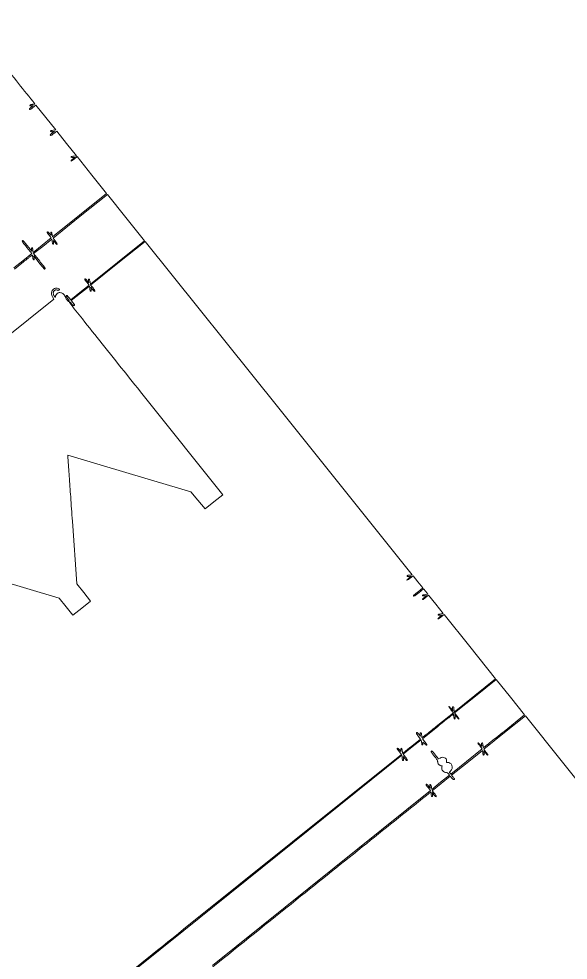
# Model space of a CAD drawing. Header units: metres. Extents: x 7511822 to 7512036, y 4692273 to 4692415.
# Drawn here: x 7511951.53 to 7511958.16, y 4692352.87 to 4692364.21 of the extents above; entities that cross this region are included whole.
import ezdxf

# ---------------------------------------------------------------- set-up
doc = ezdxf.new("R2010")
doc.units = ezdxf.units.M
doc.layers.get('0').update_dxf_attribs({"lineweight": 0})
doc.layers.add('ll-cde-shtyllat', color=7, linetype='Continuous', lineweight=0)

# ---------------------------------------------------------------- blocks, each defined once
blk = doc.blocks.new('A$C51214811')
for points in [[(494.49, 37.88, -0.000004), (503.41, 37.86, -0.425827)], [(347.97, 139.31, -0.000015), (344.86, 141.48, -0.154751)], [(355.46, 148.96), (366.12, 156.34), (368.33, 156.34), (370.53, 156.34), (370.53, 158.62), (370.53, 160.9), (368.31, 160.9), (366.08, 160.9), (355.68, 168.11, 0.000017), (351.67, 170.88, 0.000027), (348.26, 173.25, 0.000004), (345.22, 175.34, 0.001686), (345.01, 175.49), (344.74, 175.68), (355.37, 183.03), (365.99, 190.39), (368.24, 190.43), (370.49, 190.47), (370.49, 192.76), (370.49, 195.04), (345.72, 195.06, -0.000133), (331.63, 195.08, -0.001108), (325.24, 195.1, -0.000175), (321.04, 195.13, -0.412304), (320.96, 195.21, -0.248046), (320.99, 195.27, -0.086321), (321.08, 195.31, -0.042501), (321.25, 195.34, -0.010017), (321.53, 195.35, 0.009548), (321.83, 195.37, 0.049915), (321.99, 195.4, 0.10733), (322.08, 195.45, 0.169902), (322.13, 195.53, 0.1938), (322.11, 195.6, 0.186996), (322.05, 195.65, 0.057137), (321.9, 195.67, 0.006437), (321.55, 195.67), (320.96, 195.67), (320.96, 198.01), (320.96, 200.34), (321.41, 200.08, 0.004616), (321.76, 199.89, 0.066284), (321.89, 199.84, 0.315049), (321.95, 199.86, 0.147671), (321.97, 199.95, 0.168972), (321.95, 200, 0.03918), (321.88, 200.08, 0.036138), (321.78, 200.16, 0.0286), (321.65, 200.24), (321.34, 200.41), (321.91, 200.41, 0.009031), (322.2, 200.42, 0.045588), (322.36, 200.44, 0.104163), (322.45, 200.48, 0.236978), (322.48, 200.54, 0.273642), (322.44, 200.6, 0.084509), (322.33, 200.64, 0.035355), (322.12, 200.66, 0.005946), (321.72, 200.67), (320.96, 200.67), (320.96, 207.69), (320.96, 214.71), (363.94, 214.71), (406.92, 214.71), (406.73, 214.39, -0.004855), (406.66, 214.27, -0.005537), (406.58, 214.14, -0.005042), (406.51, 214.04, -0.030884), (406.47, 214, 0.094374), (406.42, 213.9, 0.116251), (406.41, 213.8, 0.159083), (406.44, 213.72, 0.211125), (406.51, 213.7, 0.175744), (406.56, 213.71, 0.030637), (406.64, 213.79, 0.030019), (406.72, 213.89, 0.022931), (406.8, 214.01), (406.99, 214.33), (406.99, 213.76, 0.013372), (407, 213.54, 0.023366), (407.02, 213.35, 0.020491), (407.05, 213.21, 0.346819), (407.08, 213.19, 0.365646), (407.11, 213.22, 0.014491), (407.14, 213.4, 0.018502), (407.16, 213.64, 0.009164), (407.16, 213.95), (407.16, 214.71), (408.73, 214.71), (410.29, 214.71), (410.29, 213.48, 0.003213), (410.3, 212.81, 0.022561), (410.32, 212.48, 0.049302), (410.35, 212.31, 0.328801), (410.42, 212.26, 0.328801), (410.49, 212.31, 0.049302), (410.52, 212.48, 0.022561), (410.54, 212.81, 0.003213), (410.55, 213.48), (410.55, 214.71), (411.23, 214.71), (411.9, 214.71), (411.65, 214.26, 0.005105), (411.47, 213.93, 0.05887), (411.41, 213.79, 0.273209), (411.43, 213.72, 0.194915), (411.5, 213.7, 0.175744), (411.55, 213.71, 0.030637), (411.63, 213.79, 0.030019), (411.71, 213.89, 0.022931), (411.79, 214.01), (411.98, 214.33), (411.98, 213.76, 0.013372), (411.99, 213.54, 0.023366), (412.01, 213.35, 0.020491), (412.04, 213.21, 0.346819), (412.07, 213.19, 0.365646), (412.11, 213.22, 0.014491), (412.13, 213.4, 0.018502), (412.15, 213.64, 0.009164), (412.16, 213.95), (412.16, 214.71), (414.52, 214.71), (416.89, 214.71), (416.64, 214.26, 0.005105), (416.46, 213.93, 0.05887), (416.4, 213.79, 0.273209), (416.42, 213.72, 0.194915), (416.49, 213.7, 0.175744), (416.54, 213.71, 0.030637), (416.62, 213.79, 0.030019), (416.7, 213.89, 0.022931), (416.78, 214.01), (416.97, 214.33), (416.97, 213.76, 0.013372), (416.98, 213.54, 0.023366), (417, 213.35, 0.020491), (417.03, 213.21, 0.346819), (417.06, 213.19, 0.365646), (417.1, 213.22, 0.014491), (417.12, 213.4, 0.018502), (417.14, 213.64, 0.009164), (417.15, 213.95), (417.15, 214.71), (425.44, 214.71), (433.73, 214.71), (433.73, 209.37), (433.73, 204.04), (433.41, 204.23, -0.004855), (433.28, 204.3, -0.005537), (433.16, 204.38, -0.005042), (433.06, 204.45, -0.030884), (433.01, 204.49, 0.094374), (432.92, 204.54, 0.116251), (432.82, 204.55, 0.159083), (432.74, 204.52, 0.211125), (432.71, 204.45, 0.175744), (432.73, 204.4, 0.030637), (432.81, 204.32, 0.030019), (432.91, 204.24, 0.022931), (433.03, 204.16), (433.35, 203.97), (432.78, 203.97, 0.013372), (432.55, 203.96, 0.023366), (432.37, 203.94, 0.020491), (432.23, 203.92, 0.346819), (432.21, 203.88, 0.365646), (432.24, 203.85, 0.014491), (432.42, 203.82, 0.018502), (432.66, 203.8, 0.009164), (432.97, 203.8), (433.73, 203.8), (433.73, 199.78, -0.001026), (433.73, 198.24, -0.001711), (433.72, 196.94, -0.000118), (433.7, 195.78, -0.410874), (433.68, 195.76, -0.123338), (433.66, 195.77, -0.004527), (433.55, 195.82, -0.008014), (433.44, 195.89, -0.005516), (433.31, 195.97, 0.025038), (433.07, 196.11, 0.062172), (432.88, 196.17, 0.131175), (432.76, 196.17, 0.326866), (432.71, 196.1, 0.190299), (432.73, 196.06, 0.029092), (432.79, 196, 0.029066), (432.88, 195.93, 0.021498), (432.99, 195.87), (433.26, 195.72), (432.73, 195.69, 0.00848), (432.44, 195.67, 0.060326), (432.3, 195.64, 0.17153), (432.24, 195.6, 0.191761), (432.22, 195.52, 0.202683), (432.27, 195.45, 0.091745), (432.38, 195.4, 0.039345), (432.59, 195.37, 0.006432), (432.99, 195.35), (433.73, 195.33), (433.73, 193.05, -0.001383), (433.73, 192.17, -0.002307), (433.72, 191.44, -0.000215), (433.71, 190.78, -0.409647), (433.69, 190.77, -0.118776), (433.67, 190.77, -0.002401), (433.56, 190.83, -0.005535), (433.44, 190.9, -0.003675), (433.29, 190.98, 0.011167), (433.14, 191.06, 0.013731), (433, 191.13, 0.012176), (432.88, 191.18, 0.090598), (432.82, 191.19, 0.192997), (432.74, 191.16, 0.340288), (432.73, 191.09, 0.109392), (432.82, 190.99, 0.035201), (432.99, 190.88), (433.26, 190.73), (432.76, 190.68, 0.017263), (432.56, 190.66, 0.029087), (432.39, 190.62, 0.030909), (432.27, 190.58, 0.218326), (432.23, 190.54, 0.394038), (432.25, 190.48, 0.06108), (432.37, 190.45, 0.029434), (432.58, 190.43, 0.006363), (432.96, 190.43), (433.73, 190.43), (433.73, 134.21, -0.000056), (433.73, 112.66, -0.000094), (433.72, 94.51)], [(433.9, 77.83), (433.9, 134.09), (433.9, 190.35), (434.35, 190.09, 0.005091), (434.68, 189.91, 0.060859), (434.82, 189.85, 0.280946), (434.88, 189.87, 0.183407), (434.91, 189.95, 0.174943), (434.89, 190, 0.032609), (434.82, 190.08, 0.031428), (434.72, 190.16, 0.024173), (434.6, 190.24), (434.28, 190.43), (434.85, 190.43, 0.008975), (435.14, 190.43, 0.045684), (435.3, 190.46, 0.104993), (435.39, 190.49, 0.2369), (435.42, 190.56, 0.273642), (435.38, 190.62, 0.084509), (435.27, 190.66, 0.035355), (435.06, 190.68, 0.005946), (434.66, 190.68), (433.9, 190.68), (433.9, 193.02), (433.9, 195.35), (434.35, 195.09, 0.004635), (434.69, 194.9, 0.061099), (434.82, 194.85, 0.294151), (434.89, 194.87, 0.172564), (434.91, 194.94, 0.14518), (434.9, 194.99, 0.046998), (434.85, 195.06, 0.042276), (434.78, 195.12, 0.036479), (434.69, 195.17), (434.47, 195.29), (434.67, 195.35, -0.023462), (434.77, 195.37, -0.011081), (434.89, 195.39, -0.010954), (435.03, 195.41, -0.015192), (435.15, 195.41, 0.030487), (435.27, 195.42, 0.076353), (435.35, 195.45, 0.11964), (435.4, 195.49, 0.160636), (435.42, 195.55, 0.273642), (435.38, 195.61, 0.084509), (435.27, 195.65, 0.035355), (435.06, 195.67, 0.005946), (434.66, 195.67), (433.9, 195.67), (433.9, 199.65, -0.001495), (433.9, 201.18, -0.002496), (433.92, 202.46, -0.000251), (433.93, 203.6, -0.421442), (433.96, 203.62, -0.10382), (434, 203.61, -0.007062), (434.11, 203.56, -0.009869), (434.23, 203.49, -0.007234), (434.36, 203.41, 0.012708), (434.5, 203.33, 0.015414), (434.63, 203.27, 0.01405), (434.75, 203.22, 0.095102), (434.81, 203.2, 0.218217), (434.89, 203.24, 0.339983), (434.89, 203.31, 0.086405), (434.78, 203.43, 0.02268), (434.55, 203.58), (434.19, 203.79), (434.81, 203.8, 0.012065), (435.05, 203.8, 0.0222), (435.25, 203.82, 0.01921), (435.39, 203.85, 0.352506), (435.42, 203.88, 0.365646), (435.39, 203.92, 0.014491), (435.21, 203.94, 0.018502), (434.97, 203.96, 0.009164), (434.66, 203.97), (433.9, 203.97), (433.9, 209.34), (433.9, 214.71), (438.47, 214.71), (443.03, 214.71), (443.03, 209.42, -0.000903), (443.03, 207.39, -0.001507), (443.02, 205.69, -0.000092), (443, 204.16, -0.411285), (442.98, 204.13, -0.112389), (442.95, 204.14, -0.003975), (442.83, 204.2, -0.007185), (442.68, 204.28, -0.004948), (442.52, 204.37, 0.023312), (442.12, 204.57, 0.512959), (442.03, 204.51, 0.260592), (442.1, 204.35, 0.019352), (442.5, 204.08, -0.16362), (442.53, 204.03, -0.444968), (442.52, 203.99, -0.055603), (442.39, 203.98, -0.004947), (442.08, 203.97, 0.013429), (441.86, 203.96, 0.023296), (441.68, 203.94, 0.020304), (441.54, 203.92, 0.34644), (441.51, 203.88, 0.365646), (441.54, 203.85, 0.014491), (441.72, 203.82, 0.018502), (441.96, 203.8, 0.009164), (442.27, 203.8), (443.03, 203.8), (443.03, 199.74), (443.03, 195.67), (442.79, 195.67, -0.045202), (442.65, 195.69, -0.173936), (442.58, 195.73, -0.124084), (442.54, 195.82, -0.018531), (442.5, 196.02, 0.048604), (442.43, 196.33, 0.070608), (442.3, 196.58, 0.075596), (442.12, 196.77, 0.066008), (441.88, 196.91, 0.067667), (441.6, 196.99, 0.080305), (441.33, 196.98, 0.082194), (441.08, 196.88, 0.075227), (440.87, 196.71), (440.67, 196.5), (440.45, 196.68, 0.141316), (440.06, 196.84, 0.144435), (439.66, 196.76, 0.132324), (439.33, 196.47, 0.111067), (439.17, 196.03), (439.12, 195.67), (438.03, 195.67, 0.002898), (437.37, 195.67, 0.031598), (437.11, 195.65, 0.115524), (436.99, 195.61, 0.299041), (436.96, 195.53, 0.239075), (437.02, 195.45, 0.074021), (437.17, 195.4, 0.028183), (437.47, 195.37, 0.003355), (438.12, 195.36, -0.004423), (438.75, 195.34, -0.025553), (439.09, 195.31, -0.050017), (439.3, 195.25, -0.08163), (439.46, 195.16, 0.092458), (439.7, 195.04, 0.078532), (439.98, 195, 0.080314), (440.25, 195.05, 0.10485), (440.47, 195.18), (440.66, 195.36), (440.84, 195.14, 0.130156), (441.13, 194.92, 0.102991), (441.51, 194.85, 0.097984), (441.91, 194.94, 0.105537), (442.24, 195.18, -0.071584), (442.32, 195.24, -0.054902), (442.43, 195.3, -0.048331), (442.56, 195.33, -0.034219), (442.71, 195.34), (443.03, 195.34), (443.03, 193.04), (443.03, 190.75), (442.66, 190.97, 0.014122), (442.51, 191.06, 0.016351), (442.36, 191.13, 0.015522), (442.23, 191.18, 0.086748), (442.15, 191.19, 0.153061), (442.05, 191.16, 0.384928), (442.03, 191.09, 0.122288), (442.13, 190.98, 0.033834), (442.33, 190.87), (442.64, 190.73), (442.1, 190.68, 0.01551), (441.88, 190.66, 0.028269), (441.7, 190.62, 0.030562), (441.58, 190.58, 0.222764), (441.53, 190.54, 0.394072), (441.56, 190.48, 0.061095), (441.67, 190.45, 0.029435), (441.89, 190.43, 0.006363), (442.27, 190.43), (443.03, 190.43), (443.03, 134.21)], [(443.29, 134.04, -0.000106), (443.29, 155.6, -0.000176), (443.31, 173.75, -0.000001), (443.33, 190.23, -0.415883), (443.35, 190.26, -0.111035), (443.39, 190.25, -0.00754), (443.5, 190.2, -0.010506), (443.62, 190.13, -0.007675), (443.75, 190.05, 0.00846), (444.01, 189.9, 0.082579), (444.13, 189.85, 0.307657), (444.19, 189.88, 0.142341), (444.22, 189.96, 0.168972), (444.2, 190.02, 0.03918), (444.13, 190.1, 0.036138), (444.02, 190.18, 0.0286), (443.9, 190.25), (443.58, 190.42), (444.16, 190.43, 0.009031), (444.45, 190.43, 0.045588), (444.61, 190.45, 0.104163), (444.7, 190.49, 0.236978), (444.73, 190.56, 0.266366), (444.69, 190.62, 0.088943), (444.59, 190.66, 0.037256), (444.39, 190.68, 0.00643), (444.01, 190.68), (443.29, 190.68), (443.29, 193.01), (443.29, 195.33), (443.77, 195.35, 0.012571), (444.02, 195.37, 0.055818), (444.17, 195.4, 0.10964), (444.25, 195.45, 0.156356), (444.29, 195.53, 0.170556), (444.28, 195.6, 0.199387), (444.22, 195.65, 0.066037), (444.09, 195.67, 0.008037), (443.8, 195.67), (443.29, 195.67), (443.29, 199.66), (443.29, 203.64), (443.66, 203.42, 0.010478), (443.81, 203.34, 0.013276), (443.96, 203.27, 0.011328), (444.08, 203.22, 0.097751), (444.14, 203.2, 0.337884), (444.19, 203.25, 0.233138), (444.18, 203.33, 0.071039), (444.04, 203.47, 0.030186), (443.83, 203.6), (443.5, 203.79), (444.11, 203.8, 0.012089), (444.36, 203.8, 0.022171), (444.55, 203.82, 0.019132), (444.7, 203.85, 0.352327), (444.73, 203.88, 0.362465), (444.7, 203.92, 0.015687), (444.53, 203.94, 0.019442), (444.3, 203.96, 0.009838), (444.01, 203.97), (443.29, 203.97), (443.29, 209.34), (443.29, 214.71), (467.19, 214.71)], [(500.58, 291.8, -0.000003), (500.6, 303.34, -0.41574)], [(249.62, 140.26, -0.000004), (249.61, 132.5, -0.413589)], [(98.06, 90.5, -0.000001), (113.4, 90.48, -0.426088)], [(102.62, 138.06, -0.000001), (113.4, 138.04, -0.0589)], [(156.67, 185.38, -0.000002), (156.68, 191.94, -0.41377)], [(308.86, 190.69), (308.86, 193.02, -0.001777), (308.86, 194.22, -0.009883), (308.88, 194.86, -0.010804), (308.91, 195.25, -0.551065), (308.96, 195.28, -0.003685), (309.02, 195.25, -0.000678), (309.14, 195.18, -0.000729), (309.26, 195.1, -0.000663), (309.4, 195.02, 0.018439), (309.55, 194.93, 0.05463), (309.67, 194.88, 0.090569), (309.75, 194.88, 0.173916), (309.81, 194.9, 0.034169), (309.85, 194.94, 0.055779), (309.87, 194.98, 0.077793), (309.88, 195.01, 0.264177), (309.87, 195.02, 0.021674), (309.84, 195.04, 0.001135), (309.76, 195.1, 0.001792), (309.66, 195.16, 0.001302), (309.54, 195.23), (309.25, 195.41), (310.98, 195.39, 0.001819), (312.02, 195.39, 0.019266), (312.44, 195.4, 0.050796), (312.66, 195.44, 0.281076), (312.73, 195.53, 0.386438), (312.68, 195.61, 0.053621), (312.46, 195.65, 0.017751), (312, 195.67, 0.001463), (310.81, 195.67), (308.86, 195.67), (308.86, 198), (308.86, 200.33), (309.32, 200.07, 0.013355), (309.52, 199.96, 0.038063), (309.68, 199.9, 0.059741), (309.78, 199.88, 0.278577), (309.83, 199.91, 0.031), (309.85, 199.94, 0.046666), (309.87, 199.98, 0.057974), (309.87, 200.01, 0.246146), (309.86, 200.02, 0.013628), (309.84, 200.04, 0.000456), (309.75, 200.09, 0.000865), (309.65, 200.15, 0.000603), (309.54, 200.23), (309.24, 200.41), (309.82, 200.41, 0.009062), (310.09, 200.42, 0.039053), (310.26, 200.44, 0.088868), (310.34, 200.47, 0.348476), (310.36, 200.52, 0.245891), (310.31, 200.57, 0.029679), (310.15, 200.6, 0.024548), (309.92, 200.63, 0.009086), (309.59, 200.65), (308.86, 200.67), (308.86, 207.69), (308.86, 214.71), (314.82, 214.71), (320.79, 214.71), (320.79, 207.72), (320.79, 200.74), (320.4, 200.96, 0.011597), (320.24, 201.04, 0.014102), (320.09, 201.11, 0.012683), (319.96, 201.16, 0.089272), (319.89, 201.17, 0.181597), (319.8, 201.14, 0.363837), (319.79, 201.07, 0.105918), (319.89, 200.96, 0.029861), (320.09, 200.84), (320.41, 200.67), (319.84, 200.67, 0.009031), (319.54, 200.66, 0.045588), (319.38, 200.64, 0.104163), (319.3, 200.6, 0.236978), (319.26, 200.54, 0.273642), (319.3, 200.48, 0.084509), (319.41, 200.44, 0.035355), (319.62, 200.42, 0.005946), (320.03, 200.41), (320.79, 200.41), (320.79, 198.04), (320.79, 195.67), (320.15, 195.67, 0.005846), (319.78, 195.67, 0.0535), (319.62, 195.65, 0.180342), (319.55, 195.6, 0.204914), (319.53, 195.53, 0.176416), (319.58, 195.45, 0.105433), (319.67, 195.4, 0.047313), (319.85, 195.37, 0.008479), (320.17, 195.35, -0.008504), (320.49, 195.34, -0.043455), (320.66, 195.31, -0.098238), (320.75, 195.26, -0.236997), (320.79, 195.2, -0.213033), (320.76, 195.14, -0.140541), (320.69, 195.1, -0.052896), (320.54, 195.09, -0.008349), (320.26, 195.11, -0.010416), (320.03, 195.13, -0.008394), (319.79, 195.16, -0.0085), (319.57, 195.2, -0.02147), (319.41, 195.23, 0.064714), (319.09, 195.28, 0.075729), (318.79, 195.23, 0.076557), (318.52, 195.1, 0.068104), (318.29, 194.89, 0.029776), (318.17, 194.74, 0.074552), (318.11, 194.61, 0.072229), (318.09, 194.46, 0.026658), (318.1, 194.26, 0.031012), (318.13, 194.11, 0.027174), (318.18, 193.95, 0.028137), (318.23, 193.81, 0.069644), (318.29, 193.73, -0.010125), (318.39, 193.62, -0.29066), (318.39, 193.58, -0.281034), (318.36, 193.56, -0.009632), (318.22, 193.56, -0.06538), (317.95, 193.6, -0.050678), (317.67, 193.7, -0.053033), (317.44, 193.85, -0.117448), (317.31, 194.01, -0.088801), (317.25, 194.23, -0.091593), (317.28, 194.45, -0.097345), (317.38, 194.64, -0.116273), (317.53, 194.76, 0.05591), (317.62, 194.82, 0.077484), (317.69, 194.88, 0.081855), (317.73, 194.97, 0.071083), (317.74, 195.06, 0.033376), (317.73, 195.17, 0.198389), (317.71, 195.22, 0.204327), (317.65, 195.23, 0.035562), (317.55, 195.21, 0.106629), (317.23, 195.03, 0.106356), (317.01, 194.73, 0.100768), (316.92, 194.35, 0.086383), (316.98, 193.95, 0.082796), (317.12, 193.69, 0.076699), (317.33, 193.48, 0.064598), (317.64, 193.32, 0.03767), (318.04, 193.2), (318.5, 193.1), (318.5, 159.91)], [(249.91, 177.49, -0.000004), (249.93, 185.25, -0.413589)], [(274.53, 214.71, -0.000295), (280.28, 214.7, -0.000004), (285.5, 214.69, -0.413656), (285.51, 214.68, -0.118776), (285.5, 214.65, -0.002401), (285.45, 214.54, -0.005535), (285.38, 214.42, -0.003675), (285.3, 214.27, 0.011167), (285.22, 214.13, 0.013731), (285.15, 213.98, 0.012176), (285.1, 213.86, 0.090598), (285.09, 213.8, 0.188548), (285.12, 213.72, 0.340202), (285.18, 213.71, 0.103425), (285.29, 213.79, 0.028074), (285.41, 213.97), (285.59, 214.24), (285.59, 213.72, 0.010038), (285.6, 213.45, 0.04885), (285.62, 213.3, 0.11021), (285.66, 213.22, 0.227201), (285.72, 213.19, 0.273642), (285.78, 213.22, 0.084509), (285.82, 213.34, 0.035355), (285.84, 213.54, 0.005946), (285.85, 213.95), (285.85, 214.71), (289.03, 214.71), (292.21, 214.71), (291.95, 214.25, 0.003411), (291.75, 213.89, 0.064225), (291.7, 213.77, 0.337749), (291.73, 213.72, 0.128585), (291.81, 213.69, 0.168972), (291.87, 213.72, 0.03918), (291.95, 213.79, 0.036138), (292.03, 213.89, 0.0286), (292.1, 214.01), (292.27, 214.33), (292.27, 213.76, 0.009031), (292.28, 213.47, 0.045588), (292.3, 213.3, 0.104163), (292.34, 213.22, 0.236978), (292.4, 213.19, 0.273642), (292.47, 213.22, 0.084509), (292.51, 213.34, 0.035355), (292.53, 213.54, 0.005946), (292.53, 213.95), (292.53, 214.71), (295.7, 214.71), (298.88, 214.71), (298.62, 214.26, 0.005105), (298.44, 213.93, 0.05887), (298.38, 213.79, 0.273209), (298.4, 213.72, 0.194915), (298.47, 213.7, 0.175744), (298.53, 213.71, 0.030637), (298.6, 213.79, 0.030019), (298.69, 213.89, 0.022931), (298.77, 214.01), (298.95, 214.33), (298.96, 213.76, 0.013372), (298.96, 213.54, 0.023366), (298.98, 213.35, 0.020491), (299.01, 213.21, 0.346819), (299.05, 213.19, 0.365646), (299.08, 213.22, 0.014491), (299.11, 213.4, 0.018502), (299.12, 213.64, 0.009164), (299.13, 213.95), (299.13, 214.71), (303.87, 214.71), (308.6, 214.71), (308.6, 207.74), (308.6, 200.77), (308.19, 200.99, 0.019127), (308.02, 201.07, 0.028534), (307.87, 201.13, 0.027691), (307.75, 201.16, 0.253801), (307.7, 201.14, 0.194396), (307.69, 201.11, 0.117996), (307.7, 201.06, 0.084089), (307.73, 201.02, 0.052525), (307.79, 200.97, -0.006043), (308.1, 200.78, -0.33335), (308.12, 200.72, -0.322883), (308.07, 200.68, -0.005843), (307.7, 200.67, 0.010086), (307.43, 200.66, 0.048769), (307.28, 200.64, 0.109555), (307.2, 200.6, 0.227288), (307.17, 200.54, 0.266366), (307.2, 200.48, 0.088943), (307.31, 200.44, 0.037256), (307.51, 200.42, 0.00643), (307.89, 200.41), (308.6, 200.41), (308.6, 198.08), (308.6, 195.75), (308.24, 195.97, 0.010753), (308.09, 196.05, 0.013531), (307.95, 196.12, 0.011674), (307.83, 196.17, 0.096868), (307.77, 196.18, 0.204312), (307.7, 196.15, 0.325235), (307.69, 196.08, 0.09901), (307.78, 195.98, 0.028332), (307.95, 195.85), (308.22, 195.68), (306.8, 195.68, 0.002113), (305.94, 195.67, 0.024344), (305.6, 195.65, 0.084302), (305.45, 195.61, 0.342993), (305.41, 195.53, 0.273043), (305.48, 195.44, 0.055507), (305.68, 195.4, 0.020847), (306.07, 195.38, 0.002049), (307.02, 195.38), (308.6, 195.39), (308.6, 193.07), (308.6, 190.76)]]:
    blk.add_lwpolyline(points, format="xyb")

msp = doc.modelspace()

# ---------------------------------------------------------------- block references
at = {"layer": 'll-cde-shtyllat', "xscale": 0.0599310112389988, "yscale": 0.0599310112389988, "zscale": 0.0599310112389988, "rotation": 308.7325131062978}
msp.add_blockref('A$C51214811', (7511930.978, 4692368.487), dxfattribs=at)

doc.saveas('drawing.dxf')
